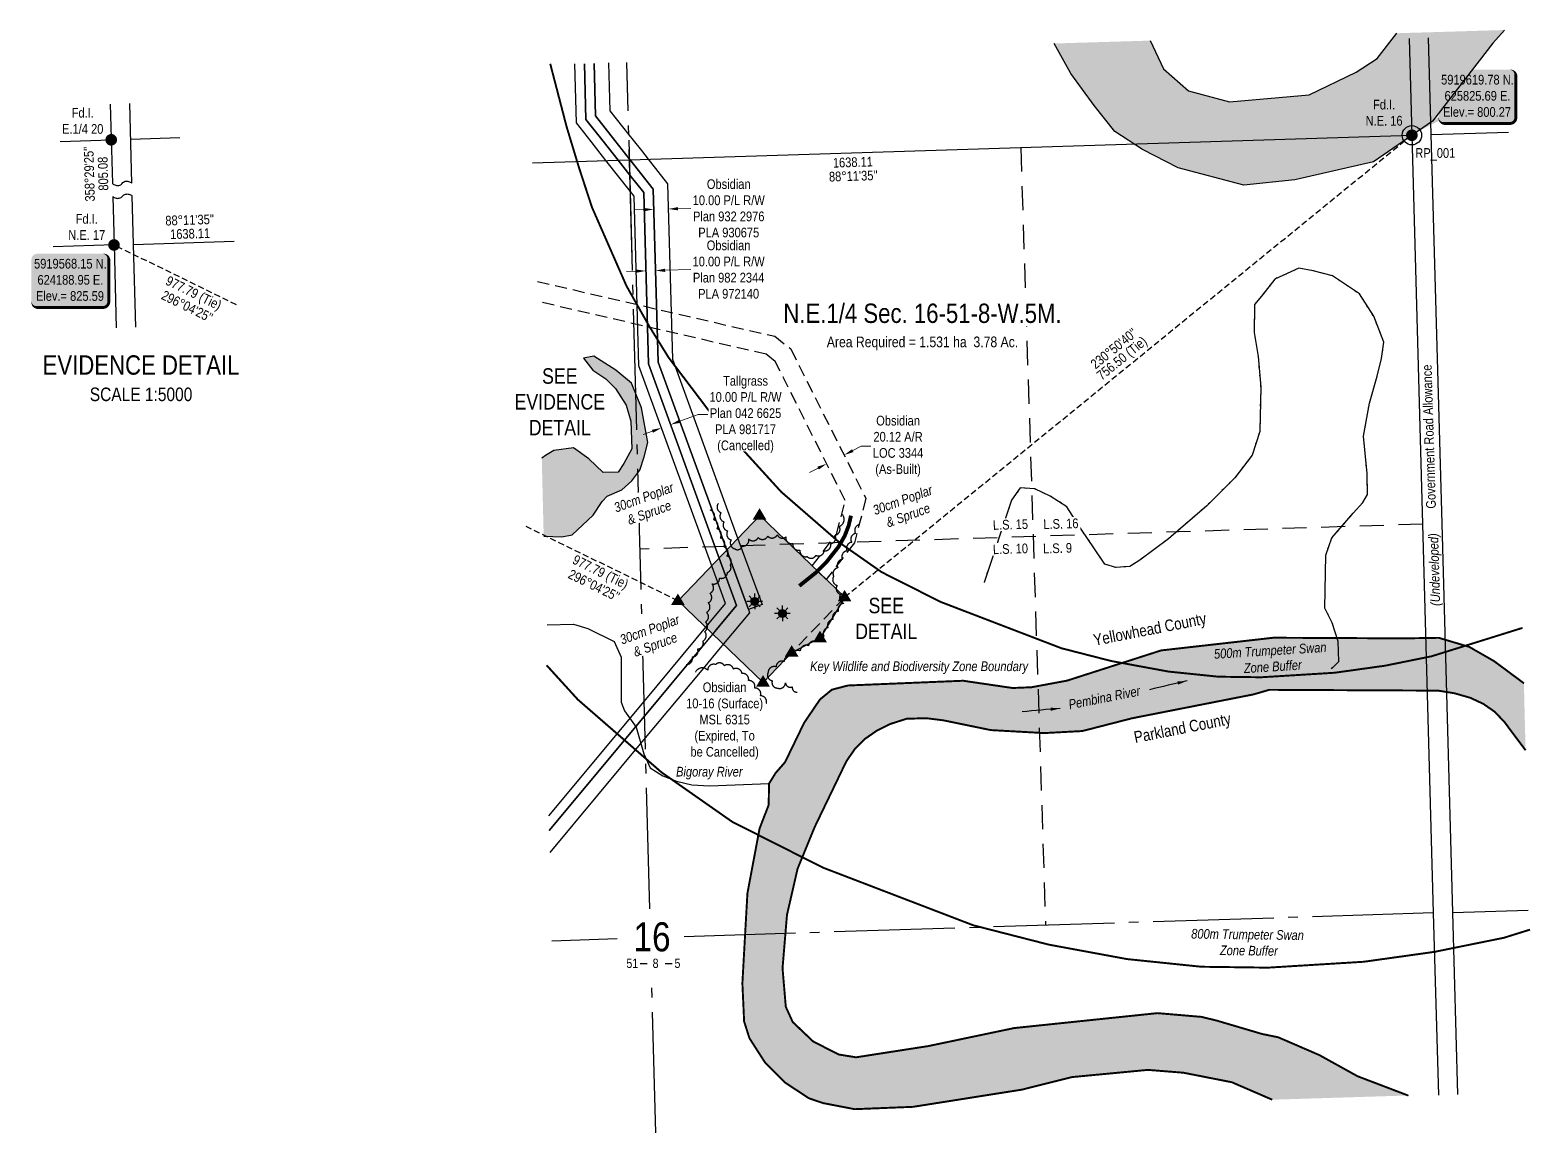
# Model space of a CAD drawing. Extents: x 624193 to 627351, y 5918589 to 5921146.
# Drawn here: x 624397 to 625949, y 5918589 to 5919729 of the extents above; entities that cross this region are included whole.
import ezdxf
from ezdxf.enums import TextEntityAlignment as Align

# ---------------------------------------------------------------- set-up
doc = ezdxf.new("R2010")
doc.units = 0
doc.header["$LTSCALE"] = 5
doc.header["$PDSIZE"] = 0.5
for name, pattern in [('0', [1, 1, 0]), ('BORDER', [44.45, 12.7, -6.35, 12.7, -6.35, 0, -6.35]), ('DASHDOT2', [12.7, 6.35, -3.175, 0, -3.175]), ('foc-ACCESSROAD', [3.75, 2.5, -1.25]), ('foc-LSD', [8, 5, -3]), ('foc-QUARTERLINE', [33, 25, -3, 2, -3]), ('foc-TIELINE', [1.875, 1.25, -0.625]), ('foc-WHEELTRACKS', [2, 0.4, -1.6])]:
    doc.linetypes.add(name, pattern=pattern)
doc.layers.get('Defpoints').update_dxf_attribs({"color": 9})
for name, color, linetype in [('10', 1, 'Continuous'), ('35', 37, 'Continuous'), ('9', 3, 'Continuous'), ('AS-ROADS', 254, 'Continuous'), ('AS-WILDLIFE', 131, 'DASHDOT2'), ('C-AR', 13, 'foc-ACCESSROAD'), ('C-RW', 13, 'Continuous'), ('C-SYMBOL', 7, 'Continuous'), ('C-WS', 13, 'foc-ACCESSROAD'), ('C-WS-S', 8, 'Continuous'), ('DETAIL-T', 7, 'Continuous'), ('L-33', 7, 'Continuous'), ('L-AREAREQUIRED', 7, 'Continuous'), ('L-BD', 7, 'Continuous'), ('L-DETAIL-T', 3, 'Continuous'), ('L-MON', 1, 'Continuous'), ('L-MON-T', 1, 'Continuous'), ('L-ROAD-T', 7, 'Continuous'), ('L-SEC', 7, 'Continuous'), ('L-SECLBL', 7, 'Continuous'), ('L-SECQ', 8, 'foc-QUARTERLINE'), ('L-SECTION-LSD', 7, 'foc-LSD'), ('L-TIE', 7, 'foc-TIELINE'), ('P-PROPOSED', 10, 'Continuous'), ('P-PROPOSED-H', 21, 'Continuous'), ('T-BUSH', 110, '0'), ('T-BUSH-T', 110, 'Continuous'), ('T-WATER', 160, 'Continuous'), ('T-WATER-H', 133, 'Continuous'), ('T-WATER-P3', 160, 'foc-WHEELTRACKS'), ('T-WATER-T', 170, 'Continuous')]:
    doc.layers.add(name, color=color, linetype=linetype)
doc.layers.add('AS-BOUNDARY', color=7, linetype='BORDER', lineweight=60, true_color=0xcc33ff)
for name, color, linetype, lineweight in [('C-AR-T', 13, 'Continuous', 9), ('C-RW-T', 13, 'Continuous', 9), ('T-TEXT', 48, 'Continuous', 18)]:
    doc.layers.add(name, color=color, linetype=linetype, lineweight=lineweight)
doc.styles.add('100L', font='ARIALN.TTF', dxfattribs={"height": 11})
doc.styles.add('175L', font='ARIALN.TTF', dxfattribs={"height": 20})
doc.styles.add('240', font='ARIALN.TTF', dxfattribs={"height": 30})
doc.styles.add('80', font='ARIALN.TTF', dxfattribs={"height": 10})
doc.styles.add('80CG', font='ARIALN.TTF', dxfattribs={"height": 10})
doc.styles.add('80L', font='ARIALN.TTF', dxfattribs={"height": 10})
doc.styles.add('80LS', font='ARIALNI.TTF', dxfattribs={"height": 10})
doc.styles.add('foc-LtypeFont', font='ARIALN.TTF', dxfattribs={"height": 7.35})
doc.styles.add('SIMPLEX', font='ARIALN.TTF')
doc.linetypes.add('foc-TOPO-flowdirection-NOLINE', pattern='A,0,[">",foc-LtypeFont,S=0.3,R=0,X=0,Y=-0.945],-20,[">",foc-LtypeFont,S=0.3,R=0,X=0,Y=-0.945],0', length=20)
doc.dimstyles.new('Compass 5 000', dxfattribs={"dimscale": 5, "dimtxt": 9, "dimasz": 2, "dimexe": 0.2, "dimexo": 0.0625, "dimgap": 0.5, "dimtad": 0, "dimtih": 1, "dimtoh": 1, "dimzin": 0, "dimdsep": 46, "dimtxsty": '80CG', "dimcen": 0.1, "dimse1": 1, "dimse2": 1, "dimclrd": 256, "dimclrt": 256, "dimaunit": 1, "dimadec": 4, "dimazin": 0, "dimtfac": 0.06, "dimtofl": 0, "dimtmove": 0, "dimatfit": 1, "dimfxl": 0.2, "dimtolj": 1, "dimtzin": 0, "dimlwd": -1, "dimarcsym": 0})

# ---------------------------------------------------------------- blocks, each defined once
blk = doc.blocks.new('*D415')
at = {"layer": 'C-RW-T', "transparency": 16777216}
for p, q in [((625031.9, 5919542.9), (625021.9, 5919542.6)), ((625066.8, 5919543.8), (625080.2, 5919544.2))]:
    blk.add_line(p, q, dxfattribs=at)
for points in [[(625031.8, 5919544.6), (625031.9, 5919541.2), (625041.9, 5919543.2)], [(625066.8, 5919545.5), (625066.8, 5919542.2), (625056.8, 5919543.6)]]:
    blk.add_solid(points, dxfattribs=at)
at = {"layer": 'Defpoints', "color": 0, "transparency": 16777216}
for p in [(625056.8, 5919543.6), (625042.2, 5919531.6), (625057.1, 5919532)]:
    blk.add_point(p, dxfattribs=at)
at = {"layer": 'C-RW-T', "transparency": 16777216, "insert": (625119.3, 5919544.2), "char_height": 10, "attachment_point": 5, "style": '80CG'}
blk.add_mtext('\\A1;Obsidian\\P10.00 P/L R/W\\PPlan 932 2976\\PPLA 930675', dxfattribs=at)
blk = doc.blocks.new('*D416')
at = {"layer": 'C-RW-T', "transparency": 16777216}
for p, q in [((625023.7, 5919479.4), (625013.7, 5919479.1)), ((625053.6, 5919480.2), (625080.1, 5919480.9))]:
    blk.add_line(p, q, dxfattribs=at)
for points in [[(625023.6, 5919481), (625023.7, 5919477.7), (625033.7, 5919479.6)], [(625053.5, 5919481.9), (625053.6, 5919478.5), (625043.6, 5919479.9)]]:
    blk.add_solid(points, dxfattribs=at)
at = {"layer": 'Defpoints', "color": 0, "transparency": 16777216}
for p in [(625033.7, 5919478.1), (625043.6, 5919479.9), (625043.6, 5919478.4)]:
    blk.add_point(p, dxfattribs=at)
at = {"layer": 'C-RW-T', "transparency": 16777216, "insert": (625119.2, 5919480.9), "char_height": 10, "attachment_point": 5, "style": '80CG'}
blk.add_mtext('\\A1;Obsidian\\P10.00 P/L R/W\\PPlan 982 2344\\PPLA 972140', dxfattribs=at)
blk = doc.blocks.new('L-SECLBL')
at = {"layer": '9', "color": 7}
for p, q in [((-5.1, -27.8), (-12.3, -27.8)), ((20.7, -27.8), (13.5, -27.8))]:
    blk.add_line(p, q, dxfattribs=at)
at = {"layer": '10', "color": 2, "style": 'SIMPLEX'}
blk.add_attdef('SEC', text='', height=30, dxfattribs=at).set_placement((0, 0), align=Align.MIDDLE)
at = {"layer": '10', "color": 5, "style": '80L'}
blk.add_attdef('TWP', text='', height=9.5, dxfattribs=at).set_placement((-14.4, -27.4), align=Align.MIDDLE_RIGHT)
blk.add_attdef('RGE', text='', height=9.5, dxfattribs=at).set_placement((3.6, -27.4), align=Align.MIDDLE_CENTER)
blk.add_attdef('MER', text='', height=9.5, dxfattribs=at).set_placement((23.2, -27.4), align=Align.MIDDLE_LEFT)
blk = doc.blocks.new('fdia')
at = {"color": 255, "const_width": 1}
blk.add_lwpolyline([(-0.5, 0, 1), (0.5, 0, 1)], format="xyb", close=True, dxfattribs=at)
blk = doc.blocks.new('Fdiaa')
blk.add_blockref('fdia', (0, 0))
blk = doc.blocks.new('fdib')
at = {"color": 1, "const_width": 1.6}
blk.add_lwpolyline([(-0.4, 0, 1), (0.4, 0, 1)], format="xyb", close=True, dxfattribs=at)
at = {"color": 1}
blk.add_circle((0, 0), 0.8, dxfattribs=at)
blk = doc.blocks.new('Fdibb')
blk.add_blockref('fdib', (0, 0))
blk = doc.blocks.new('fdicc')
for name in ['Fdibb', 'Fdiaa']:
    blk.add_blockref(name, (0, 0))
blk = doc.blocks.new('FDI')
blk.add_blockref('fdicc', (0, 0))
blk = doc.blocks.new('TRIA')
blk.add_hatch(color=255).paths.add_polyline_path([(-0.04, 1.52), (-1.47, -0.87), (1.39, -0.87)])
blk = doc.blocks.new('TRIAA')
blk.add_blockref('TRIA', (0, 0))
blk = doc.blocks.new('TRIB')
at = {"color": 1}
blk.add_lwpolyline([(-1.12, -0.67), (-0.04, 1.13), (1.04, -0.67)], close=True, dxfattribs=at)
blk = doc.blocks.new('TRIBB')
blk.add_blockref('TRIB', (0, 0))
blk = doc.blocks.new('TRICC')
for name in ['TRIAA', 'TRIBB']:
    blk.add_blockref(name, (0, 0))
blk = doc.blocks.new('plspike')
blk.add_blockref('TRICC', (0, 0))
blk = doc.blocks.new('STRIA')
blk.add_hatch(color=255).paths.add_polyline_path([(-0.04, 1.52), (-1.47, -0.87), (1.39, -0.87)])
blk = doc.blocks.new('STRIAA')
blk.add_blockref('STRIA', (0, 0))
blk = doc.blocks.new('STRIB')
at = {"color": 1}
blk.add_solid([(-1.12, -0.67), (-0.04, 1.13), (1.04, -0.67)], dxfattribs=at)
blk = doc.blocks.new('STRIBB')
blk.add_blockref('STRIB', (0, 0))
blk = doc.blocks.new('STRICC')
for name in ['STRIAA', 'STRIBB']:
    blk.add_blockref(name, (0, 0))
blk = doc.blocks.new('fdspike')
blk.add_blockref('STRICC', (0, 0))
blk = doc.blocks.new('*D417')
at = {"layer": 'C-RW-T', "transparency": 16777216}
for p, q in [((625068.6, 5919324.2), (625087.6, 5919331.1)), ((625087.6, 5919331.1), (625097.6, 5919331.1)), ((625040.4, 5919313.9), (625031, 5919310.4))]:
    blk.add_line(p, q, dxfattribs=at)
for points in [[(625039.8, 5919315.4), (625041, 5919312.3), (625049.8, 5919317.3)], [(625068, 5919325.7), (625069.1, 5919322.6), (625059.2, 5919320.7)]]:
    blk.add_solid(points, dxfattribs=at)
at = {"layer": 'Defpoints', "color": 0, "transparency": 16777216}
for p in [(625047.6, 5919323.3), (625057, 5919326.7), (625059.2, 5919320.7)]:
    blk.add_point(p, dxfattribs=at)
at = {"layer": 'C-RW-T', "transparency": 16777216, "insert": (625136.7, 5919331.1), "char_height": 10, "attachment_point": 5, "style": '80CG', "bg_fill": 3, "box_fill_scale": 1.1, "bg_fill_color": 256, "bg_fill_true_color": 13158600, "bg_fill_transparency": 0}
blk.add_mtext('\\A1;Tallgrass\\P10.00 P/L R/W\\PPlan 042 6625\\PPLA 981717\\P(Cancelled)', dxfattribs=at)
blk = doc.blocks.new('*D418')
at = {"layer": 'C-AR-T', "transparency": 16777216}
for p, q in [((625247.5, 5919293.8), (625256.4, 5919298.3)), ((625256.4, 5919298.3), (625266.4, 5919298.3)), ((625211.7, 5919275.7), (625202.7, 5919271.3))]:
    blk.add_line(p, q, dxfattribs=at)
for points in [[(625246.8, 5919295.3), (625248.2, 5919292.3), (625238.6, 5919289.3)], [(625210.9, 5919277.2), (625212.4, 5919274.3), (625220.6, 5919280.2)]]:
    blk.add_solid(points, dxfattribs=at)
at = {"layer": 'Defpoints', "color": 0, "transparency": 16777216}
for p in [(625238.6, 5919289.3), (625223.1, 5919275.2), (625241.1, 5919284.2)]:
    blk.add_point(p, dxfattribs=at)
at = {"layer": 'C-AR-T', "transparency": 16777216, "insert": (625294.4, 5919298.3), "char_height": 10, "attachment_point": 5, "style": '80CG'}
blk.add_mtext('\\A1;Obsidian\\P20.12 A/R\\PLOC 3344\\P(As-Built)', dxfattribs=at)
blk = doc.blocks.new('GAS')
h = blk.add_hatch(color=255)
h.dxf.hatch_style = 1
edge = h.paths.add_edge_path()
edge.add_arc((0, 0), 0.9, 0, 360)
for p, q in [((-0.81, 0), (-1.62, 0)), ((-0.57, 0.57), (-1.14, 1.14)), ((0, 0.81), (0, 1.62)), ((0.57, 0.57), (1.14, 1.14)), ((1.62, 0), (0.81, 0)), ((-0.57, -0.57), (-1.14, -1.14)), ((0, -0.81), (0, -1.62)), ((1.14, -1.14), (0.57, -0.57))]:
    blk.add_line(p, q)
blk.add_circle((0, 0), 0.8)
blk = doc.blocks.new('*U433')
h = blk.add_hatch(color=254)
edge = h.paths.add_edge_path()
edge.add_line((-34, -28.5), (34, -28.5))
edge.add_arc((34, -22.5), 6, 270, 360)
edge.add_line((40, -22.5), (40, 21))
edge.add_arc((34, 21), 6, 0, 90)
edge.add_line((34, 27), (-34, 27))
edge.add_arc((-34, 21), 6, 90, 180)
edge.add_line((-40, 21), (-40, -22.5))
edge.add_arc((-34, -22.5), 6, 180, 270)
at = {"color": 1, "flags": 128}
blk.add_lwpolyline([(-34, -28.5, 3, 3, 0), (34, -28.5, 3, 3, 0.414214), (40, -22.5, 3, 3, 0), (40, 21, 3, 0, 0.414214), (34, 27, 0, 0, 0), (-34, 27, 0, 0, 0.414214), (-40, 21, 0, 0, 0), (-40, -22.5, 0, 3, 0.414214)], format="xyseb", close=True, dxfattribs=at)
blk.add_lwpolyline([(-62.3, -37.4, 0, 10, 0), (0, 0, 5, 5, 0)], format="xyseb", dxfattribs=at)
at = {"color": 1, "style": '80'}
blk.add_attdef('ENTER_TEXT_001', (-36, -5), '', height=10, dxfattribs=at)
blk = doc.blocks.new('*U434')
h = blk.add_hatch(color=254)
edge = h.paths.add_edge_path()
edge.add_line((-34, -28.5), (34, -28.5))
edge.add_arc((34, -22.5), 6, 270, 360)
edge.add_line((40, -22.5), (40, 21))
edge.add_arc((34, 21), 6, 0, 90)
edge.add_line((34, 27), (-34, 27))
edge.add_arc((-34, 21), 6, 90, 180)
edge.add_line((-40, 21), (-40, -22.5))
edge.add_arc((-34, -22.5), 6, 180, 270)
at = {"color": 1, "flags": 128}
blk.add_lwpolyline([(-34, -28.5, 3, 3, 0), (34, -28.5, 3, 3, 0.414214), (40, -22.5, 3, 3, 0), (40, 21, 3, 0, 0.414214), (34, 27, 0, 0, 0), (-34, 27, 0, 0, 0.414214), (-40, 21, 0, 0, 0), (-40, -22.5, 0, 3, 0.414214)], format="xyseb", close=True, dxfattribs=at)
blk.add_lwpolyline([(37.4, 8.9, 0, 10, 0), (0, 0, 5, 5, 0)], format="xyseb", dxfattribs=at)
at = {"color": 1, "style": '80'}
blk.add_attdef('ENTER_TEXT_001', (-36, -5), '', height=10, dxfattribs=at)

msp = doc.modelspace()

# ---------------------------------------------------------------- hatches: boundary and pattern name
at = {"layer": 'P-PROPOSED-H'}
h = msp.add_hatch(color=256, dxfattribs=at)
h.dxf.hatch_style = 1
h.paths.add_polyline_path([(625066.947, 5919138.548), (625151.381, 5919226.71), (625239.27, 5919142.27), (625213.854, 5919100.13), (625184.575, 5919085.161), (625154.969, 5919054.248)])
at = {"layer": 'T-WATER-H'}
h = msp.add_hatch(color=256, dxfattribs=at)
h.dxf.hatch_style = 1
h.paths.add_polyline_path([(625921.442, 5919728.543), (625809.989, 5919725.214), (625789.798, 5919699.061), (625767.977, 5919685.096), (625719.33, 5919661.621), (625637.124, 5919654.353), (625594.608, 5919665.534), (625568.883, 5919688.438), (625555.016, 5919717.597), (625455.831, 5919714.634), (625472.953, 5919683.69), (625497.121, 5919650.608), (625518.606, 5919623.777), (625547.23, 5919604.995), (625583.925, 5919586.212), (625651.927, 5919568.334), (625704.718, 5919573.695), (625786.157, 5919592.478), (625847.021, 5919634.512), (625909.538, 5919714.823)])
h = msp.add_hatch(color=256, dxfattribs=at)
h.dxf.hatch_style = 1
h.paths.add_polyline_path([(624926.004, 5919286.077), (624927.976, 5919205.297), (624946.837, 5919204.583), (624957.257, 5919206.783), (624979.197, 5919227.056), (624988.515, 5919241.299), (624993.449, 5919246.771), (625008.803, 5919253.343), (625019.222, 5919262.658), (625027.438, 5919273.629), (625031.821, 5919287.316), (625035.654, 5919302.117), (625029.067, 5919337.942), (625018.647, 5919363.686), (625002.743, 5919376.844), (624979.724, 5919391.631), (624969.305, 5919389.445), (624978.622, 5919376.844), (624992.323, 5919368.072), (625002.192, 5919358.214), (625013.162, 5919340.685), (625018.096, 5919324.241), (625019.198, 5919295.754), (625010.958, 5919280.41), (625004.946, 5919271.638), (624989.593, 5919271.095), (624974.79, 5919285.339), (624958.885, 5919296.84), (624938.597, 5919294.111), (624929.831, 5919288.625)])
h = msp.add_hatch(color=256, dxfattribs=at)
h.dxf.hatch_style = 1
h.paths.add_polyline_path([(625943.232, 5918984.101), (625921.551, 5919013.118), (625911.44, 5919023.845), (625899.639, 5919032.043), (625886.161, 5919038.334), (625869.476, 5919043.099), (625863.271, 5919044.091), (625852.807, 5919045.763), (625843.112, 5919045.812), (625678.228, 5919046.609), (625661.898, 5919041.869), (625536.24, 5919017.182), (625484.854, 5919003.992), (625445.426, 5919001.895), (625390.169, 5919005.001), (625341.375, 5919015.055), (625323.7, 5919017.261), (625303.32, 5919016.715), (625285.782, 5919011.121), (625272.102, 5919004.186), (625259.906, 5918995.695), (625249.584, 5918985.196), (625241.051, 5918972.943), (625208.138, 5918904.695), (625190.511, 5918861.737), (625179.533, 5918813.958), (625177.994, 5918795.455), (625174.947, 5918758.761), (625178.319, 5918719.001), (625185.511, 5918703.194), (625206.53, 5918683.208), (625233.031, 5918669.676), (625250.956, 5918666.79), (625325.676, 5918678.399), (625414.345, 5918696.997), (625562.6, 5918712.443), (625608.091, 5918708.571), (625623.62, 5918704.815), (625670.679, 5918690.935), (625687.466, 5918687.484), (625730.049, 5918669.07), (625769.557, 5918647.202), (625821.769, 5918627.335), (625681.298, 5918622.971), (625639.477, 5918641.033), (625589.401, 5918650.865), (625552.709, 5918653.791), (625474.04, 5918646.324), (625422.616, 5918633.403), (625309.93, 5918615.604), (625249.591, 5918613.173), (625216.827, 5918619.463), (625202.173, 5918624.461), (625177.76, 5918640.542), (625156.681, 5918661.671), (625140.7, 5918686.546), (625135.217, 5918703.857), (625133.427, 5918743.246), (625136.254, 5918794.105), (625138.642, 5918836.366), (625151.234, 5918903.393), (625160.628, 5918927.699), (625160.961, 5918949.688), (625167.941, 5918960.877), (625177.521, 5918971.784), (625197.337, 5919012.634), (625213.648, 5919036.652), (625225.921, 5919046.735), (625242.516, 5919051.08), (625361.711, 5919055.994), (625412.809, 5919048.482), (625432.432, 5919049.282), (625469.083, 5919056.095), (625566.407, 5919087.331), (625682.337, 5919100.433), (625748.505, 5919100.163), (625814.53, 5919099.741), (625841.634, 5919100.167), (625853.492, 5919100.354), (625861.809, 5919097.869), (625885.025, 5919090.96), (625910.541, 5919076.367), (625941.514, 5919053.378)])

# ---------------------------------------------------------------- linework, layer by layer
at = {"layer": '35', "color": 3}
msp.add_circle((625825.691, 5919619.781), 9.997, dxfattribs=at)
at = {"layer": 'AS-BOUNDARY', "const_width": 2, "flags": 128}
msp.add_lwpolyline([(625943.232, 5918984.101), (625921.551, 5919013.118), (625911.44, 5919023.845), (625899.639, 5919032.043), (625886.161, 5919038.334), (625869.476, 5919043.099), (625863.271, 5919044.091), (625852.807, 5919045.763), (625843.112, 5919045.812), (625678.228, 5919046.609), (625661.898, 5919041.869), (625536.24, 5919017.182), (625484.854, 5919003.992), (625445.426, 5919001.895), (625390.169, 5919005.001), (625341.375, 5919015.055), (625323.7, 5919017.261), (625303.32, 5919016.715), (625285.782, 5919011.121), (625272.102, 5919004.186), (625259.906, 5918995.695), (625249.584, 5918985.196), (625241.051, 5918972.943), (625208.138, 5918904.695), (625190.511, 5918861.737), (625179.533, 5918813.958), (625177.994, 5918795.455), (625174.947, 5918758.761), (625178.319, 5918719.001), (625185.511, 5918703.194), (625206.53, 5918683.208), (625233.031, 5918669.676), (625250.956, 5918666.79), (625325.676, 5918678.399), (625414.345, 5918696.997), (625562.6, 5918712.443), (625608.091, 5918708.571), (625623.62, 5918704.815), (625670.679, 5918690.935), (625687.466, 5918687.484), (625730.049, 5918669.07), (625769.557, 5918647.202), (625821.769, 5918627.335)], dxfattribs=at)
at = {"layer": 'AS-ROADS', "const_width": 3.999, "flags": 128}
msp.add_lwpolyline([(625192.276, 5919154.017), (625209.235, 5919167.61), (625220.164, 5919178.428), (625232.835, 5919194.474), (625239.248, 5919205.756), (625243.263, 5919216.119), (625245.713, 5919226.599)], dxfattribs=at)
at = {"layer": 'AS-WILDLIFE', "const_width": 2, "flags": 128}
for points in [[(625940.094, 5919110.626), (625846.133, 5919081.291), (625798.292, 5919071.595), (625745.827, 5919064.255), (625669.751, 5919059.576), (625625.507, 5919060.175), (625573.93, 5919065.487), (625514.733, 5919076.408), (625463.393, 5919089.558), (625338.279, 5919137.535), (625277.372, 5919168.268), (625234.554, 5919198.231), (625173.371, 5919251.391), (625106.699, 5919324.64), (625057.276, 5919389.836), (625037.114, 5919422.378), (625013.623, 5919463.95), (624977.854, 5919545.469), (624964.184, 5919587.236), (624951.732, 5919628.393), (624934.733, 5919693.686)], [(625681.298, 5918622.971), (625639.477, 5918641.033), (625589.401, 5918650.865), (625552.709, 5918653.791), (625474.04, 5918646.324), (625422.616, 5918633.403), (625309.93, 5918615.604), (625249.591, 5918613.173), (625216.827, 5918619.463), (625202.173, 5918624.461), (625177.76, 5918640.542), (625156.681, 5918661.671), (625140.7, 5918686.546), (625135.217, 5918703.857), (625133.427, 5918743.246), (625136.254, 5918794.105), (625138.642, 5918836.366), (625151.234, 5918903.393), (625160.628, 5918927.699), (625160.961, 5918949.688), (625167.941, 5918960.877), (625177.521, 5918971.784), (625197.337, 5919012.634), (625213.648, 5919036.652), (625225.921, 5919046.735), (625242.516, 5919051.08), (625361.711, 5919055.994), (625412.809, 5919048.482), (625432.432, 5919049.282), (625469.083, 5919056.095), (625566.407, 5919087.331), (625682.337, 5919100.433), (625748.505, 5919100.163), (625814.53, 5919099.741), (625841.634, 5919100.167), (625853.492, 5919100.354), (625861.809, 5919097.869), (625885.025, 5919090.96), (625910.541, 5919076.367), (625941.514, 5919053.378)], [(625947.829, 5918798.76), (625920.829, 5918790.331), (625848.918, 5918775.755), (625775.862, 5918765.536), (625676.938, 5918759.451), (625608.074, 5918760.384), (625531.282, 5918768.292), (625450.226, 5918783.246), (625372.164, 5918803.24), (625216.688, 5918862.86), (625123.009, 5918910.13), (625049.666, 5918961.452), (624963.34, 5919036.458), (624931.045, 5919071.94)]]:
    msp.add_lwpolyline(points, dxfattribs=at)
at = {"layer": 'C-AR'}
msp.add_lwpolyline([(624921.479, 5919468.662), (625166.992, 5919411.979), (625183.368, 5919399.009), (625261.138, 5919244.404), (625249.194, 5919198.38), (625220.167, 5919160.647), (625205.573, 5919174.663), (625230.754, 5919207.397), (625239.768, 5919242.129), (625167.397, 5919386.001), (625158.055, 5919393.4), (624921.98, 5919447.904)], dxfattribs=at)
at = {"layer": 'C-RW'}
for points in [[(624933.236, 5918916.324), (625031.903, 5919034.668), (625099.233, 5919115.432), (625116.116, 5919135.684), (625099.418, 5919181.399), (625026.305, 5919381.57), (625021.538, 5919556.875), (625017.643, 5919561.809), (624992.403, 5919593.776), (624976.902, 5919613.424), (624961.769, 5919632.608), (624960.15, 5919693.458)], [(624970.163, 5919693.763), (624971.695, 5919636.204), (624989.339, 5919613.822), (625004.83, 5919594.173), (625017.193, 5919578.426), (625031.482, 5919560.478), (625036.252, 5919383.466), (625107.14, 5919189.386), (625127.479, 5919133.702), (625106.439, 5919108.464), (625032.313, 5919019.552), (624933.611, 5918901.168)], [(624933.611, 5918901.168), (625032.313, 5919019.552), (625078.157, 5919074.54), (625094.161, 5919093.737), (625103.097, 5919104.455), (625106.439, 5919108.464), (625127.48, 5919133.702), (625107.14, 5919189.386), (625036.252, 5919383.466), (625031.482, 5919560.478), (625017.193, 5919578.427), (625004.829, 5919594.173), (624989.339, 5919613.822), (624971.695, 5919636.204), (624970.163, 5919693.763)], [(624980.114, 5919694.066), (624981.559, 5919639.729), (625001.688, 5919614.216), (625016.741, 5919595.136), (625016.757, 5919594.554), (625017.188, 5919594.567), (625041.275, 5919563.975), (625046.208, 5919385.388), (625114.869, 5919197.379), (625139.63, 5919129.583), (625140.818, 5919126.319), (625113.889, 5919094.022), (625105.67, 5919084.167), (625089.665, 5919064.973), (625032.925, 5918996.916), (624934.174, 5918878.358)], [(624995.109, 5919694.523), (624996.422, 5919645.116), (625016.058, 5919620.253), (625020.386, 5919614.809), (625028.957, 5919603.952), (625035.935, 5919595.151), (625056.09, 5919569.498), (625061.063, 5919388.219), (625126.444, 5919209.35), (625153.717, 5919134.735), (625139.63, 5919129.582), (625114.869, 5919197.379), (625046.208, 5919385.388), (625041.275, 5919563.975), (625017.187, 5919594.568), (625016.741, 5919595.136), (625001.688, 5919614.216), (624981.559, 5919639.729), (624980.115, 5919694.066)]]:
    msp.add_lwpolyline(points, dxfattribs=at)
at = {"layer": 'C-WS', "flags": 128}
msp.add_lwpolyline([(625239.285, 5919142.286), (625184.575, 5919085.161)], dxfattribs=at)
at = {"layer": 'L-SEC'}
for p, q in [((625822.899, 5919719.743), (625825.691, 5919619.781)), ((625845.791, 5919620.414), (625842.999, 5919720.355)), ((624479.83, 5919652.023), (624482.021, 5919569.799)), ((624502.124, 5919570.335), (624499.933, 5919652.559)), ((625016.757, 5919594.554), (625825.691, 5919619.781)), ((625825.691, 5919619.781), (625836.774, 5919217.875)), ((625845.791, 5919620.414), (625925.425, 5919622.918)), ((625856.873, 5919218.501), (625845.791, 5919620.414)), ((624916.561, 5919591.359), (625016.757, 5919594.554)), ((624482.375, 5919556.515), (624483.711, 5919506.388)), ((624503.811, 5919507.028), (624502.475, 5919557.149)), ((624483.711, 5919506.388), (624420.711, 5919504.53)), ((624483.711, 5919506.388), (624486.002, 5919420.797)), ((624503.811, 5919507.028), (624608.08, 5919510.354)), ((624506.105, 5919421.335), (624503.811, 5919507.028)), ((625836.774, 5919217.875), (625847.855, 5918815.969)), ((625867.956, 5918816.588), (625856.873, 5919218.501)), ((625847.855, 5918815.969), (625853.115, 5918627.832)), ((625873.215, 5918628.469), (625867.956, 5918816.588))]:
    msp.add_line(p, q, dxfattribs=at)
at = {"layer": 'L-SEC', "flags": 128}
for points in [[(624482.021, 5919569.799, 0.09819619), (624485.475, 5919568.086, 0.11502491), (624488.775, 5919567.968, 0.18910183), (624492.072, 5919570.067, -0.18910183), (624495.369, 5919572.167, -0.11502491), (624498.67, 5919572.049, -0.09819619), (624502.124, 5919570.335)], [(624482.375, 5919556.515, 0.09819619), (624485.837, 5919554.819, 0.11502491), (624489.138, 5919554.717, 0.18910183), (624492.425, 5919556.832, -0.18910183), (624495.712, 5919558.948, -0.11502491), (624499.013, 5919558.846, -0.09819619), (624502.475, 5919557.149)]]:
    msp.add_lwpolyline(points, format="xyb", dxfattribs=at)
at = {"layer": 'L-SECQ'}
for p, q in [((625037.651, 5918820.338), (625013.932, 5919695.096)), ((624427.961, 5919613.352), (624480.814, 5919615.083)), ((624500.914, 5919615.741), (624551.756, 5919617.405)), ((625019.47, 5919494.591), (625016.21, 5919614.679)), ((625847.855, 5918815.969), (625073.059, 5918791.442)), ((625867.976, 5918816.618), (625945.838, 5918819.003)), ((625003.806, 5918789.206), (624936.432, 5918786.988)), ((625043.935, 5918588.591), (625039.548, 5918750.364))]:
    msp.add_line(p, q, dxfattribs=at)
at = {"layer": 'L-SECTION-LSD', "flags": 128}
for points in [[(625421.224, 5919607.168), (625446.893, 5918803.168)], [(625836.774, 5919217.875), (625027.684, 5919192.056)]]:
    msp.add_lwpolyline(points, dxfattribs=at)
at = {"layer": 'L-TIE', "flags": 128}
for points in [[(624610.18, 5919444.502), (624483.711, 5919506.388)], [(625066.947, 5919138.548), (624907.876, 5919216.381)]]:
    msp.add_lwpolyline(points, dxfattribs=at)
at = {"layer": 'P-PROPOSED'}
msp.add_lwpolyline([(625066.947, 5919138.548), (625151.381, 5919226.71), (625239.27, 5919142.27), (625213.854, 5919100.13), (625184.575, 5919085.161), (625154.969, 5919054.248)], close=True, dxfattribs=at)
at = {"layer": 'T-BUSH', "flags": 128}
for points in [[(625108.547, 5919239.274, 0.52056705), (625111.472, 5919229.714, 0.52056705), (625114.487, 5919220.187, 0.52056705), (625118.184, 5919210.899, 0.52056705), (625121.881, 5919201.611, 0.52056705), (625125.577, 5919192.323, 0.52056705), (625133.375, 5919195.237, 0.52056705), (625139.902, 5919202.524, 0.52056705), (625149.794, 5919203.965, 0.52056705), (625159.687, 5919205.406, 0.52056705), (625169.579, 5919206.847, 0.52056705), (625178.317, 5919204.642, 0.52056705), (625185.58, 5919197.773, 0.52056705), (625192.888, 5919190.954, 0.52056705), (625200.362, 5919184.315, 0.52056705), (625209.45, 5919185.611, 0.52056705), (625218.002, 5919190.202, 0.52056705), (625224.673, 5919197.647, 0.52056705), (625229.234, 5919206.518, 0.52056705), (625233.652, 5919215.485, 0.52056705), (625236.842, 5919227.71, 0.52056705)], [(625075.186, 5919072.853, 0.52056705), (625081.599, 5919080.522, 0.52056705), (625087.157, 5919088.823, 0.52056705), (625092.616, 5919097.198, 0.52056705), (625094.373, 5919106.84, 0.52056705), (625095.197, 5919116.803, 0.52056705), (625096.331, 5919126.724, 0.52056705), (625098.17, 5919136.55, 0.52056705), (625100.009, 5919146.376, 0.52056705), (625101.848, 5919156.202, 0.52056705), (625109.894, 5919162.132, 0.52056705), (625117.943, 5919168.061, 0.52056705), (625120.857, 5919175.549, 0.52056705), (625117.467, 5919184.954, 0.52056705), (625114.077, 5919194.358, 0.52056705), (625110.623, 5919203.739, 0.52056705), (625107.105, 5919213.096, 0.52056705), (625103.588, 5919222.453, 0.52056705), (625099.775, 5919232.596, 0.52056705)], [(625254.425, 5919217.384, 0.52056705), (625250.444, 5919208.214, 0.52056705), (625246.442, 5919199.054, 0.52056705), (625241.663, 5919190.274, 0.52056705), (625236.884, 5919181.494, 0.52056705), (625232.105, 5919172.713, 0.52056705), (625227.88, 5919163.896, 0.52056705), (625231.462, 5919154.564, 0.52056705), (625235.044, 5919145.231, 0.52056705), (625238.326, 5919135.932, 0.52056705), (625232.725, 5919127.652, 0.52056705), (625227.124, 5919119.372, 0.52056705), (625221.999, 5919110.826, 0.52056705), (625217.883, 5919101.716, 0.52056705), (625210.764, 5919096.14, 0.52056705), (625201.692, 5919092.204, 0.52056705), (625193.199, 5919086.931, 0.52056705), (625184.766, 5919081.567, 0.52056705), (625176.525, 5919075.909, 0.52056705), (625168.284, 5919070.25, 0.52056705), (625160.043, 5919064.592, 0.52056705), (625164.372, 5919056.055, 0.52056705), (625169.585, 5919048.42, 0.52056705), (625177.985, 5919053.84, 0.52056705), (625185.117, 5919049.727, 0.52056705), (625190.014, 5919044.293, 0.52056705)], [(625158.142, 5919032.451, 0.52056705), (625152.175, 5919040.472, 0.52056705), (625146.195, 5919048.482, 0.52056705), (625139.813, 5919056.176, 0.52056705), (625133.032, 5919063.4, 0.52056705), (625124.232, 5919068.084, 0.52056705), (625114.822, 5919071.457, 0.52056705), (625105.701, 5919072.704, 0.52056705), (625097.537, 5919066.936, 0.52056705), (625084.871, 5919064.864, 0.52056705)]]:
    msp.add_lwpolyline(points, format="xyb", dxfattribs=at)
at = {"layer": 'T-WATER', "flags": 128}
for points in [[(625921.442, 5919728.543), (625909.538, 5919714.823), (625847.021, 5919634.512), (625786.157, 5919592.478), (625704.718, 5919573.695), (625651.927, 5919568.334), (625583.925, 5919586.212), (625547.23, 5919604.995), (625518.606, 5919623.777), (625497.121, 5919650.608), (625472.953, 5919683.69), (625455.831, 5919714.634)], [(625555.016, 5919717.597), (625568.883, 5919688.438), (625594.608, 5919665.534), (625637.124, 5919654.353), (625719.33, 5919661.621), (625767.977, 5919685.096), (625789.798, 5919699.061), (625809.989, 5919725.214)], [(624927.976, 5919205.297), (624946.837, 5919204.583), (624957.257, 5919206.783), (624979.197, 5919227.056), (624988.515, 5919241.299), (624993.449, 5919246.771), (625008.803, 5919253.343), (625019.222, 5919262.658), (625027.438, 5919273.629), (625031.821, 5919287.316), (625035.654, 5919302.117), (625029.067, 5919337.942), (625018.647, 5919363.686), (625002.743, 5919376.844), (624979.724, 5919391.631), (624969.305, 5919389.445), (624978.622, 5919376.844), (624992.323, 5919368.072), (625002.192, 5919358.214), (625013.162, 5919340.685), (625018.096, 5919324.241), (625019.198, 5919295.754), (625010.958, 5919280.41), (625004.946, 5919271.638), (624989.593, 5919271.095), (624974.79, 5919285.339), (624958.885, 5919296.84), (624938.597, 5919294.111), (624929.831, 5919288.625), (624926.004, 5919286.077)]]:
    msp.add_lwpolyline(points, dxfattribs=at)
at = {"layer": 'T-WATER', "linetype": 'foc-TOPO-flowdirection-NOLINE', "flags": 128}
msp.add_lwpolyline([(624931.45, 5919113.844), (624958.896, 5919114.559), (624973.768, 5919109.92), (625000.707, 5919096.425), (625008.059, 5919080.395), (625008.052, 5919033.92), (625011.491, 5919025.024), (625023.706, 5919007.937), (625031.553, 5918980.581), (625035.233, 5918972.3), (625037.924, 5918966.085), (625051.316, 5918957.582), (625065.356, 5918952.036), (625081.19, 5918948.524), (625099.464, 5918947.27), (625160.961, 5918949.688)], dxfattribs=at)
at = {"layer": 'T-WATER', "linetype": 'foc-TOPO-flowdirection-NOLINE'}
msp.add_lwpolyline([(624931.45, 5919113.844), (624958.896, 5919114.559), (624973.768, 5919109.92), (625000.707, 5919096.425), (625008.059, 5919080.395), (625008.052, 5919033.92), (625011.491, 5919025.024), (625023.706, 5919007.937), (625031.553, 5918980.581), (625035.233, 5918972.3), (625037.924, 5918966.085), (625051.316, 5918957.582), (625065.356, 5918952.036), (625081.19, 5918948.524), (625099.464, 5918947.27), (625160.961, 5918949.688)], dxfattribs=at)
at = {"layer": 'T-WATER'}
msp.add_lwpolyline([(624931.45, 5919113.844), (624958.896, 5919114.559), (624973.768, 5919109.92), (625000.707, 5919096.425), (625008.059, 5919080.395), (625008.052, 5919033.92), (625011.491, 5919025.024), (625023.706, 5919007.937), (625031.553, 5918980.581), (625035.233, 5918972.3), (625037.924, 5918966.085), (625051.316, 5918957.582), (625065.356, 5918952.036), (625081.19, 5918948.524), (625099.464, 5918947.27), (625160.961, 5918949.688)], dxfattribs=at)
at = {"layer": 'T-WATER', "linetype": 'Continuous'}
for points in [[(625681.298, 5918622.971), (625639.477, 5918641.033), (625589.401, 5918650.865), (625552.709, 5918653.791), (625474.04, 5918646.324), (625422.616, 5918633.403), (625309.93, 5918615.604), (625249.591, 5918613.173), (625216.827, 5918619.463), (625202.173, 5918624.461), (625177.76, 5918640.542), (625156.681, 5918661.671), (625140.7, 5918686.546), (625135.217, 5918703.857), (625133.427, 5918743.246), (625136.254, 5918794.105), (625138.642, 5918836.366), (625151.234, 5918903.393), (625160.628, 5918927.699), (625160.961, 5918949.688), (625167.941, 5918960.877), (625177.521, 5918971.784), (625197.337, 5919012.634), (625213.648, 5919036.652), (625225.921, 5919046.735), (625242.516, 5919051.08), (625361.711, 5919055.994), (625412.809, 5919048.482), (625432.432, 5919049.282), (625469.083, 5919056.095), (625566.407, 5919087.331), (625682.337, 5919100.433), (625748.505, 5919100.163), (625814.53, 5919099.741), (625841.634, 5919100.167), (625853.492, 5919100.354), (625861.809, 5919097.869), (625885.025, 5919090.96), (625910.541, 5919076.367), (625941.514, 5919053.378)], [(625943.232, 5918984.101), (625921.551, 5919013.118), (625911.44, 5919023.845), (625899.639, 5919032.043), (625886.161, 5919038.334), (625869.476, 5919043.099), (625863.271, 5919044.091), (625852.807, 5919045.763), (625843.112, 5919045.812), (625678.228, 5919046.609), (625661.898, 5919041.869), (625536.24, 5919017.182), (625484.854, 5919003.992), (625445.426, 5919001.895), (625390.169, 5919005.001), (625341.375, 5919015.055), (625323.7, 5919017.261), (625303.32, 5919016.715), (625285.782, 5919011.121), (625272.102, 5919004.186), (625259.906, 5918995.695), (625249.584, 5918985.196), (625241.051, 5918972.943), (625208.138, 5918904.695), (625190.511, 5918861.737), (625179.533, 5918813.958), (625177.994, 5918795.455), (625174.947, 5918758.761), (625178.319, 5918719.001), (625185.511, 5918703.194), (625206.53, 5918683.208), (625233.031, 5918669.676), (625250.956, 5918666.79), (625325.676, 5918678.399), (625414.345, 5918696.997), (625562.6, 5918712.443), (625608.091, 5918708.571), (625623.62, 5918704.815), (625670.679, 5918690.935), (625687.466, 5918687.484), (625730.049, 5918669.07), (625769.557, 5918647.202), (625821.769, 5918627.335)]]:
    msp.add_lwpolyline(points, dxfattribs=at)
at = {"layer": 'T-WATER-P3', "flags": 128}
msp.add_lwpolyline([(625742.616, 5919068.454), (625750.161, 5919075.972), (625749.491, 5919096.607), (625743.287, 5919115.933), (625735.742, 5919130.998), (625736.724, 5919185.884), (625742.951, 5919203.567), (625764.892, 5919229.116), (625775.072, 5919240.255), (625779.647, 5919248.442), (625779.312, 5919270.051), (625775.719, 5919308.828), (625781.946, 5919342.885), (625789.803, 5919370.829), (625794.402, 5919389.166), (625796.701, 5919405.874), (625786.186, 5919432.802), (625771.455, 5919455.734), (625743.598, 5919474.391), (625723.598, 5919479.641), (625708.867, 5919482.258), (625683.956, 5919471.119), (625670.183, 5919453.437), (625662.974, 5919444.929), (625662.638, 5919415.774), (625666.59, 5919391.213), (625669.345, 5919359.384), (625668.363, 5919313.631), (625660.578, 5919289.238), (625642.614, 5919265.846), (625613.511, 5919236.774), (625574.157, 5919202.759), (625544.408, 5919180.704), (625534.036, 5919174.021), (625519.665, 5919173.033), (625508.311, 5919176.36), (625497.604, 5919192.4), (625483.568, 5919212.784), (625468.861, 5919235.827), (625451.807, 5919246.855), (625435.759, 5919254.206), (625420.716, 5919255.209), (625411.71, 5919242.511), (625383.278, 5919157.647)], dxfattribs=at)
at = {"layer": 'T-WATER-P3', "linetype": 'foc-TOPO-flowdirection-NOLINE', "flags": 128}
msp.add_lwpolyline([(625742.616, 5919068.454), (625750.161, 5919075.972), (625749.491, 5919096.607), (625743.287, 5919115.933), (625735.742, 5919130.998), (625736.724, 5919185.884), (625742.951, 5919203.567), (625764.892, 5919229.116), (625775.072, 5919240.255), (625779.647, 5919248.442), (625779.312, 5919270.051), (625775.719, 5919308.828), (625781.946, 5919342.885), (625789.803, 5919370.829), (625794.402, 5919389.166), (625796.701, 5919405.874), (625786.186, 5919432.802), (625771.455, 5919455.734), (625743.598, 5919474.391), (625723.598, 5919479.641), (625708.867, 5919482.258), (625683.956, 5919471.119), (625670.183, 5919453.437), (625662.974, 5919444.929), (625662.638, 5919415.774), (625666.59, 5919391.213), (625669.345, 5919359.384), (625668.363, 5919313.631), (625660.578, 5919289.238), (625642.614, 5919265.846), (625613.511, 5919236.774), (625574.157, 5919202.759), (625544.408, 5919180.704), (625534.036, 5919174.021), (625519.665, 5919173.033), (625508.311, 5919176.36), (625497.604, 5919192.4), (625483.568, 5919212.784), (625468.861, 5919235.827), (625451.807, 5919246.855), (625435.759, 5919254.206), (625420.716, 5919255.209), (625411.71, 5919242.511), (625383.278, 5919157.647)], dxfattribs=at)

# ---------------------------------------------------------------- block references
at = {"layer": 'C-WS-S', "color": 4, "xscale": 4.99832425, "yscale": 4.99832425, "zscale": 4.99832425}
for p in [(625146.186, 5919137.932), (625174.841, 5919125.541)]:
    msp.add_blockref('GAS', p, dxfattribs=at)
at = {"layer": 'DETAIL-T', "color": 4}
ref = msp.add_blockref('*U433', (625893.209, 5919660.473), dxfattribs=dict(at, xscale=0.99966485, yscale=0.99966485, zscale=0.99966485))
ref.add_attrib('ENTER_TEXT_001', '5919619.78 N.', (625855.902, 5919672.242), dxfattribs={"layer": '0', "color": 1, "height": 9.99665, "style": '80'})
ref.add_attrib('ENTER_TEXT_002', '625825.69 E.', (625859.424, 5919655.54), dxfattribs={"layer": '0', "color": 1, "height": 9.99665, "style": '80'})
ref.add_attrib('ENTER_TEXT_003', 'Elev.= 800.27', (625857.845, 5919638.838), dxfattribs={"layer": '0', "color": 1, "height": 9.99665, "style": '80'})
ref = msp.add_blockref('*U434', (624438.33, 5919470.292), dxfattribs=dict(at, xscale=0.99966485, yscale=0.99966485, zscale=0.99966485))
ref.add_attrib('ENTER_TEXT_001', '5919568.15 N.', (624401.023, 5919482.06), dxfattribs={"layer": '0', "color": 1, "height": 9.99665, "style": '80'})
ref.add_attrib('ENTER_TEXT_002', '624188.95 E.', (624404.545, 5919465.358), dxfattribs={"layer": '0', "color": 1, "height": 9.99665, "style": '80'})
ref.add_attrib('ENTER_TEXT_003', 'Elev.= 825.59', (624402.953, 5919448.656), dxfattribs={"layer": '0', "color": 1, "height": 9.99665, "style": '80'})
at = {"layer": 'L-MON'}
for name, p, xscale, yscale, zscale in [('FDI', (624480.814, 5919615.083), 5, 5, 5), ('FDI', (625825.691, 5919619.781), 5, 5, 5), ('FDI', (624483.711, 5919506.388), 5, 5, 5), ('plspike', (625213.854, 5919100.13), 4.99832425, 4.99832425, 4.99832425), ('plspike', (625184.578, 5919085.158), 4.99832425, 4.99832425, 4.99832425)]:
    msp.add_blockref(name, p, dxfattribs=dict(at, xscale=xscale, yscale=yscale, zscale=zscale))
at = {"layer": 'L-MON', "color": 2, "xscale": 4.99832425, "yscale": 4.99832425, "zscale": 4.99832425}
for p in [(625151.353, 5919226.736), (625239.285, 5919142.286), (625154.954, 5919054.232)]:
    msp.add_blockref('fdspike', p, dxfattribs=at)
at = {"layer": 'L-SECLBL'}
msp.add_blockref('L-SECLBL', (625040.05, 5918791.351), dxfattribs=at).add_auto_attribs({'SEC': '16', 'TWP': '51', 'RGE': '8', 'MER': '5'})

# ---------------------------------------------------------------- texts
at = {"layer": '35', "color": 3, "style": '80'}
msp.add_attdef('RP_001', (625829.185, 5919596.485), 'RP', height=9.9966, dxfattribs=at)
at = {"layer": 'AS-WILDLIFE', "char_height": 10, "attachment_point": 5, "style": '80CG'}
for s, insert, rotation in [('\\A1;{\\fArial Narrow|b0|i1|c0|p34;500m Trumpeter Swan\\P Zone Buffer}', (625679.678, 5919078.811), 3.519653), ('\\A1;{\\fArial Narrow|b0|i1|c0|p34;800m Trumpeter Swan\\P Zone Buffer}', (625655.647, 5918785.334), 359.223886)]:
    msp.add_mtext(s, dxfattribs=dict(at, insert=insert, rotation=rotation))
at = {"layer": 'AS-WILDLIFE', "insert": (625316.134, 5919069.444), "char_height": 10, "attachment_point": 5, "style": '80CG'}
msp.add_mtext('\\A1;{\\fArial Narrow|b0|i1|c0|p34;Key Wildlife and Biodiversity Zone Boundary}', dxfattribs=at)
at = {"layer": 'C-RW-T', "insert": (625115.061, 5919014.384), "char_height": 10, "width": 78.99495, "attachment_point": 5, "style": '80CG'}
msp.add_mtext('\\A1;Obsidian\\P10-16 (Surface)\\PMSL 6315\\P(Expired, To\\Pbe Cancelled)', dxfattribs=at)
at = {"layer": 'DETAIL-T', "color": 3, "attachment_point": 5, "style": '80CG'}
for s, insert, char_height, width in [('EVIDENCE DETAIL\\P{\\H0.7x;SCALE 1:5000}', (624511.657, 5919368.58), 19.9933, 217.03538), ('SEE\\PDETAIL', (625282.162, 5919120.384), 15.9946, 63.6148)]:
    msp.add_mtext(s, dxfattribs=dict(at, insert=insert, char_height=char_height, width=width))
at = {"layer": 'L-33', "color": 200, "linetype": 'Continuous', "true_color": 0xcc33ff, "char_height": 12, "attachment_point": 5, "rotation": 11.114875, "style": '240'}
for s, width, insert in [('Yellowhead County', 118.44196, (625555.037, 5919107.527)), ('Parkland County', 101.62887, (625588.713, 5919005.452))]:
    msp.add_mtext_dynamic_manual_height_columns(s, width=width, gutter_width=45, heights=[0], dxfattribs=dict(at, insert=insert))
at = {"layer": 'L-AREAREQUIRED', "color": 5, "style": '100L'}
msp.add_text('Area Required = 1.531 ha  3.78 Ac.', height=11, dxfattribs=at).set_placement((625319.656, 5919397.413), align=Align.BOTTOM_CENTER)
at = {"layer": 'L-BD', "color": 4, "style": '80L'}
for s, p in [("358°29'25''", (624458.116, 5919579.701)), ('805.08', (624472.361, 5919580.077))]:
    msp.add_text(s, height=10, rotation=91.5098, dxfattribs=at).set_placement(p, align=Align.MIDDLE)
at = {"layer": 'L-BD', "style": '80L'}
for s, height, rotation, p in [('1638.11', 9.9966, 1.8067, (625247.665, 5919591.955)), ("88°11'35''", 9.9966, 1.8067, (625248.114, 5919577.717)), ("88°11'35''", 9.9966, 1.8067, (624561.935, 5919532.305)), ('1638.11', 9.9966, 1.8067, (624562.384, 5919518.067)), ('977.79 (Tie)', 9.99665, 333.926, (624565.607, 5919455.74)), ('977.79 (Tie)', 9.99665, 333.926, (624565.607, 5919455.74)), ("296°04'25''", 9.99665, 333.926, (624559.346, 5919442.945)), ("296°04'25''", 9.99665, 333.926, (624559.346, 5919442.945)), ("230°50'40''", 9.99665, 39.155, (625517.497, 5919399.444)), ('756.50 (Tie)', 9.99665, 39.155, (625526.492, 5919388.398)), ('977.79 (Tie)', 9.99665, 333.926, (624986.278, 5919167.422)), ("296°04'25''", 9.99665, 333.926, (624980.016, 5919154.626))]:
    msp.add_text(s, height=height, rotation=rotation, dxfattribs=at).set_placement(p, align=Align.MIDDLE)
at = {"layer": 'L-DETAIL-T', "insert": (624944.642, 5919344.292), "char_height": 15.99464, "width": 92.82192, "attachment_point": 5, "style": '80CG'}
msp.add_mtext('SEE EVIDENCE DETAIL', dxfattribs=at)
at = {"layer": 'L-MON-T', "char_height": 10, "attachment_point": 5, "style": '80CG'}
for s, insert, width in [('\\A1;Fd.I.\\PE.1/4 20', (624451.354, 5919634.612), 46.16414), ('\\A1;Fd.I.\\PN.E. 16', (625796.961, 5919643.056), 37.7603), ('\\A1;Fd.I.\\PN.E. 17', (624455.519, 5919525.035), 37.7603)]:
    msp.add_mtext(s, dxfattribs=dict(at, insert=insert, width=width))
at = {"layer": 'L-ROAD-T', "style": '80L'}
msp.add_text('Government Road Allowance', height=10, rotation=91.72577, dxfattribs=at).set_placement((625843.286, 5919308.312), align=Align.MIDDLE_CENTER)
at = {"layer": 'L-SECTION-LSD', "style": '100L'}
msp.add_text('L.S. 9', height=10, rotation=1.759684, dxfattribs=at).set_placement((625444.464, 5919187.527))
at = {"layer": 'T-BUSH-T', "insert": (625302.424, 5919233.526), "char_height": 10, "width": 65.40696, "attachment_point": 5, "rotation": 20, "style": '80CG'}
msp.add_mtext('{\\fArial Narrow|b0|i1|c0|p34;30cm Poplar & Spruce}', dxfattribs=at)
at = {"layer": 'T-TEXT', "style": '80LS'}
msp.add_text('(Undeveloped)', height=10, rotation=91.691873, dxfattribs=at).set_placement((625848.892, 5919170.844), align=Align.MIDDLE_CENTER)
at = {"layer": 'T-WATER-T', "insert": (625507.706, 5919038.476), "char_height": 10, "attachment_point": 5, "rotation": 11.114875, "style": '80CG'}
msp.add_mtext('\\A1;{\\fArial Narrow|b0|i1|c0|p34;Pembina River}', dxfattribs=at)
at = {"layer": 'T-WATER-T', "insert": (625099.228, 5918960.514), "char_height": 10, "attachment_point": 5, "style": '80CG'}
msp.add_mtext('\\A1;{\\fArial Narrow|b0|i1|c0|p34;Bigoray River}', dxfattribs=at)

# ---------------------------------------------------------------- dimensions: what is measured, and where the dimension line sits
at = {"layer": 'C-AR-T'}
dim = msp.add_aligned_dim(p1=(625223.13, 5919275.205), p2=(625241.098, 5919284.244), distance=5.634, text='Obsidian\\P20.12 A/R\\PLOC 3344\\P(As-Built)', dimstyle='Compass 5 000', dxfattribs=at)
dim.commit()
dim.dimension.update_dxf_attribs({"geometry": '*D418', "text_midpoint": (625294.353, 5919298.264)})
at = {"layer": 'C-RW-T'}
for base, p1, p2, angle, text, picture, middle in [((625056.801, 5919543.569), (625042.161, 5919531.624), (625057.111, 5919532.025), 1.537573, 'Obsidian\\P10.00 P/L R/W\\PPlan 932 2976\\PPLA 930675', '*D415', (625119.308, 5919544.197)), ((625043.597, 5919479.916), (625033.699, 5919478.126), (625043.638, 5919478.395), 1.548236, 'Obsidian\\P10.00 P/L R/W\\PPlan 982 2344\\PPLA 972140', '*D416', (625119.162, 5919480.902))]:
    dim = msp.add_linear_dim(base=base, p1=p1, p2=p2, angle=angle, text=text, dimstyle='Compass 5 000', dxfattribs=at)
    dim.commit()
    dim.dimension.update_dxf_attribs({"geometry": picture, "text_midpoint": middle, "dimtype": 161})

# ---------------------------------------------------------------- leaders
at = {"layer": 'T-WATER-T', "path_type": 1}
for points in [[(625593.24, 5919055.867), (625554.292, 5919046.755)], [(625462.134, 5919027.424), (625422.636, 5919023.911)]]:
    msp.add_leader(points, dimstyle='Compass 5 000', override={"dimgap": 0.5, "dimtad": 0}, dxfattribs=at)

# ---------------------------------------------------------------- next in the draw order: texts
at = {"layer": 'C-SYMBOL', "color": 3, "insert": (625319.656, 5919445.793), "char_height": 20, "width": 287.7899, "attachment_point": 2, "style": '175L', "bg_fill": 3, "box_fill_scale": 1.15, "bg_fill_color": 256, "bg_fill_true_color": 256, "bg_fill_transparency": 0}
msp.add_mtext('N.E.1/4 Sec. 16-51-8-W.5M.', dxfattribs=at)
at = {"layer": 'L-SECTION-LSD', "char_height": 10, "width": 36.61032, "attachment_point": 1, "rotation": 1.759684, "style": '100L', "bg_fill": 3, "box_fill_scale": 1.15, "bg_fill_color": 256, "bg_fill_true_color": 256, "bg_fill_transparency": 0}
for s, insert in [('L.S. 15', (625392.291, 5919221.893)), ('L.S. 16', (625444.464, 5919222.679))]:
    msp.add_mtext(s, dxfattribs=dict(at, insert=insert))
at = {"layer": 'T-BUSH-T', "insert": (625040.927, 5919099.736), "char_height": 10, "width": 65.40696, "attachment_point": 5, "rotation": 20, "style": '80CG', "bg_fill": 3, "box_fill_scale": 1.15, "bg_fill_color": 256, "bg_fill_true_color": 256, "bg_fill_transparency": 0}
msp.add_mtext('{\\fArial Narrow|b0|i1|c0|p34;30cm Poplar & Spruce}', dxfattribs=at)

# ---------------------------------------------------------------- next in the draw order: dimensions: what is measured, and where the dimension line sits
at = {"layer": 'C-RW-T'}
dim = msp.add_linear_dim(base=(625059.164, 5919320.738), p1=(625047.582, 5919323.316), p2=(625056.97, 5919326.745), angle=20.064657, text='Tallgrass\\P10.00 P/L R/W\\PPlan 042 6625\\PPLA 981717\\P(Cancelled)', dimstyle='Compass 5 000', override={"dimtfill": 1}, dxfattribs=at)
dim.commit()
dim.dimension.update_dxf_attribs({"geometry": '*D417', "text_midpoint": (625136.664, 5919331.116), "dimtype": 161})

# ---------------------------------------------------------------- next in the draw order: linework, layer by layer
at = {"layer": 'L-TIE', "flags": 128}
msp.add_lwpolyline([(625825.691, 5919619.781), (625239.285, 5919142.286)], dxfattribs=at)

# ---------------------------------------------------------------- next in the draw order: block references
at = {"layer": 'L-MON', "color": 2, "xscale": 4.99832425, "yscale": 4.99832425, "zscale": 4.99832425}
msp.add_blockref('fdspike', (625066.929, 5919138.529), dxfattribs=at)

# ---------------------------------------------------------------- next in the draw order: texts
at = {"layer": 'T-BUSH-T', "insert": (625034.769, 5919236.23), "char_height": 10, "width": 65.40696, "attachment_point": 5, "rotation": 20, "style": '80CG', "bg_fill": 3, "box_fill_scale": 1.15, "bg_fill_color": 256, "bg_fill_true_color": 256, "bg_fill_transparency": 0}
msp.add_mtext('{\\fArial Narrow|b0|i1|c0|p34;30cm Poplar & Spruce}', dxfattribs=at)

# ---------------------------------------------------------------- next in the draw order: texts
at = {"layer": 'L-SECTION-LSD', "insert": (625392.291, 5919196.741), "char_height": 10, "width": 36.61032, "attachment_point": 1, "rotation": 1.759684, "style": '100L', "bg_fill": 3, "box_fill_scale": 1.15, "bg_fill_color": 256, "bg_fill_true_color": 256, "bg_fill_transparency": 0}
msp.add_mtext('L.S. 10', dxfattribs=at)

doc.saveas('drawing.dxf')
